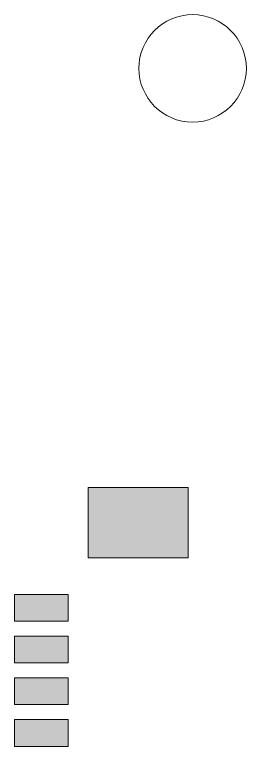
# Model space of a CAD drawing. Header units: millimetres. Extents: x -16.3 to 39.6, y -103.9 to -60.4.
# Drawn here: x 32.64 to 39.58, y -82.34 to -60.43 of the extents above; entities that cross this region are included whole.
import ezdxf

# ---------------------------------------------------------------- set-up
doc = ezdxf.new("R2010")
doc.units = ezdxf.units.MM
doc.header["$MEASUREMENT"] = 0
doc.layers.add('Camada 1', color=7, linetype='Continuous')

msp = doc.modelspace()

# ---------------------------------------------------------------- hatches: boundary and pattern name
at = {"layer": 'Camada 1', "true_color": 0x840000}
h = msp.add_hatch(color=16, dxfattribs=at)
edge = h.paths.add_edge_path()
edge.add_spline(control_points=[(37.8446, -76.6914), (37.8446, -76.6914), (34.8446, -76.6914), (34.8446, -76.6914), (34.8446, -76.6914), (34.8446, -74.5914), (34.8446, -74.5914), (34.8446, -74.5914), (37.8446, -74.5914), (37.8446, -74.5914), (37.8446, -74.5914), (37.8446, -76.6914), (37.8446, -76.6914)], knot_values=[0, 0, 0, 0, 0.25, 0.25, 0.25, 0.5, 0.5, 0.5, 0.75, 0.75, 0.75, 1, 1, 1, 1], degree=3, periodic=1)
h = msp.add_hatch(color=16, dxfattribs=at)
edge = h.paths.add_edge_path()
edge.add_spline(control_points=[(34.2447, -78.5914), (34.2447, -78.5914), (32.6447, -78.5914), (32.6447, -78.5914), (32.6447, -78.5914), (32.6447, -77.7914), (32.6447, -77.7914), (32.6447, -77.7914), (34.2447, -77.7914), (34.2447, -77.7914), (34.2447, -77.7914), (34.2447, -78.5914), (34.2447, -78.5914)], knot_values=[0, 0, 0, 0, 0.25, 0.25, 0.25, 0.5, 0.5, 0.5, 0.75, 0.75, 0.75, 1, 1, 1, 1], degree=3, periodic=1)
h = msp.add_hatch(color=16, dxfattribs=at)
edge = h.paths.add_edge_path()
edge.add_spline(control_points=[(34.2447, -79.8414), (34.2447, -79.8414), (32.6447, -79.8414), (32.6447, -79.8414), (32.6447, -79.8414), (32.6447, -79.0414), (32.6447, -79.0414), (32.6447, -79.0414), (34.2447, -79.0414), (34.2447, -79.0414), (34.2447, -79.0414), (34.2447, -79.8414), (34.2447, -79.8414)], knot_values=[0, 0, 0, 0, 0.25, 0.25, 0.25, 0.5, 0.5, 0.5, 0.75, 0.75, 0.75, 1, 1, 1, 1], degree=3, periodic=1)
h = msp.add_hatch(color=16, dxfattribs=at)
edge = h.paths.add_edge_path()
edge.add_spline(control_points=[(34.2447, -81.0914), (34.2447, -81.0914), (32.6447, -81.0914), (32.6447, -81.0914), (32.6447, -81.0914), (32.6447, -80.2914), (32.6447, -80.2914), (32.6447, -80.2914), (34.2447, -80.2914), (34.2447, -80.2914), (34.2447, -80.2914), (34.2447, -81.0914), (34.2447, -81.0914)], knot_values=[0, 0, 0, 0, 0.25, 0.25, 0.25, 0.5, 0.5, 0.5, 0.75, 0.75, 0.75, 1, 1, 1, 1], degree=3, periodic=1)
h = msp.add_hatch(color=16, dxfattribs=at)
edge = h.paths.add_edge_path()
edge.add_spline(control_points=[(34.2447, -82.3414), (34.2447, -82.3414), (32.6447, -82.3414), (32.6447, -82.3414), (32.6447, -82.3414), (32.6447, -81.5413), (32.6447, -81.5413), (32.6447, -81.5413), (34.2447, -81.5413), (34.2447, -81.5413), (34.2447, -81.5413), (34.2447, -82.3414), (34.2447, -82.3414)], knot_values=[0, 0, 0, 0, 0.25, 0.25, 0.25, 0.5, 0.5, 0.5, 0.75, 0.75, 0.75, 1, 1, 1, 1], degree=3, periodic=1)

# ---------------------------------------------------------------- linework, layer by layer
at = {"layer": 'Camada 1', "color": 1, "lineweight": 18}
msp.add_open_spline([(39.5823, -62.0371), (39.5823, -62.926), (38.8618, -63.6465), (37.9729, -63.6465), (37.084, -63.6465), (36.3635, -62.926), (36.3635, -62.0371), (36.3635, -61.1482), (37.084, -60.4277), (37.9729, -60.4277), (38.8618, -60.4277), (39.5823, -61.1482), (39.5823, -62.0371)], degree=3, knots=[0, 0, 0, 0, 0.25, 0.25, 0.25, 0.5, 0.5, 0.5, 0.75, 0.75, 0.75, 1, 1, 1, 1], dxfattribs=at)
at = {"layer": 'Camada 1', "color": 16, "lineweight": 0}
for points in [[(37.8446, -76.6914), (37.8446, -76.6914), (34.8446, -76.6914), (34.8446, -76.6914), (34.8446, -76.6914), (34.8446, -74.5914), (34.8446, -74.5914), (34.8446, -74.5914), (37.8446, -74.5914), (37.8446, -74.5914), (37.8446, -74.5914), (37.8446, -76.6914), (37.8446, -76.6914)], [(34.2447, -78.5914), (34.2447, -78.5914), (32.6447, -78.5914), (32.6447, -78.5914), (32.6447, -78.5914), (32.6447, -77.7914), (32.6447, -77.7914), (32.6447, -77.7914), (34.2447, -77.7914), (34.2447, -77.7914), (34.2447, -77.7914), (34.2447, -78.5914), (34.2447, -78.5914)], [(34.2447, -79.8414), (34.2447, -79.8414), (32.6447, -79.8414), (32.6447, -79.8414), (32.6447, -79.8414), (32.6447, -79.0414), (32.6447, -79.0414), (32.6447, -79.0414), (34.2447, -79.0414), (34.2447, -79.0414), (34.2447, -79.0414), (34.2447, -79.8414), (34.2447, -79.8414)], [(34.2447, -81.0914), (34.2447, -81.0914), (32.6447, -81.0914), (32.6447, -81.0914), (32.6447, -81.0914), (32.6447, -80.2914), (32.6447, -80.2914), (32.6447, -80.2914), (34.2447, -80.2914), (34.2447, -80.2914), (34.2447, -80.2914), (34.2447, -81.0914), (34.2447, -81.0914)], [(34.2447, -82.3414), (34.2447, -82.3414), (32.6447, -82.3414), (32.6447, -82.3414), (32.6447, -82.3414), (32.6447, -81.5413), (32.6447, -81.5413), (32.6447, -81.5413), (34.2447, -81.5413), (34.2447, -81.5413), (34.2447, -81.5413), (34.2447, -82.3414), (34.2447, -82.3414)]]:
    msp.add_open_spline(points, degree=3, knots=[0, 0, 0, 0, 0.25, 0.25, 0.25, 0.5, 0.5, 0.5, 0.75, 0.75, 0.75, 1, 1, 1, 1], dxfattribs=at)

doc.saveas('drawing.dxf')
